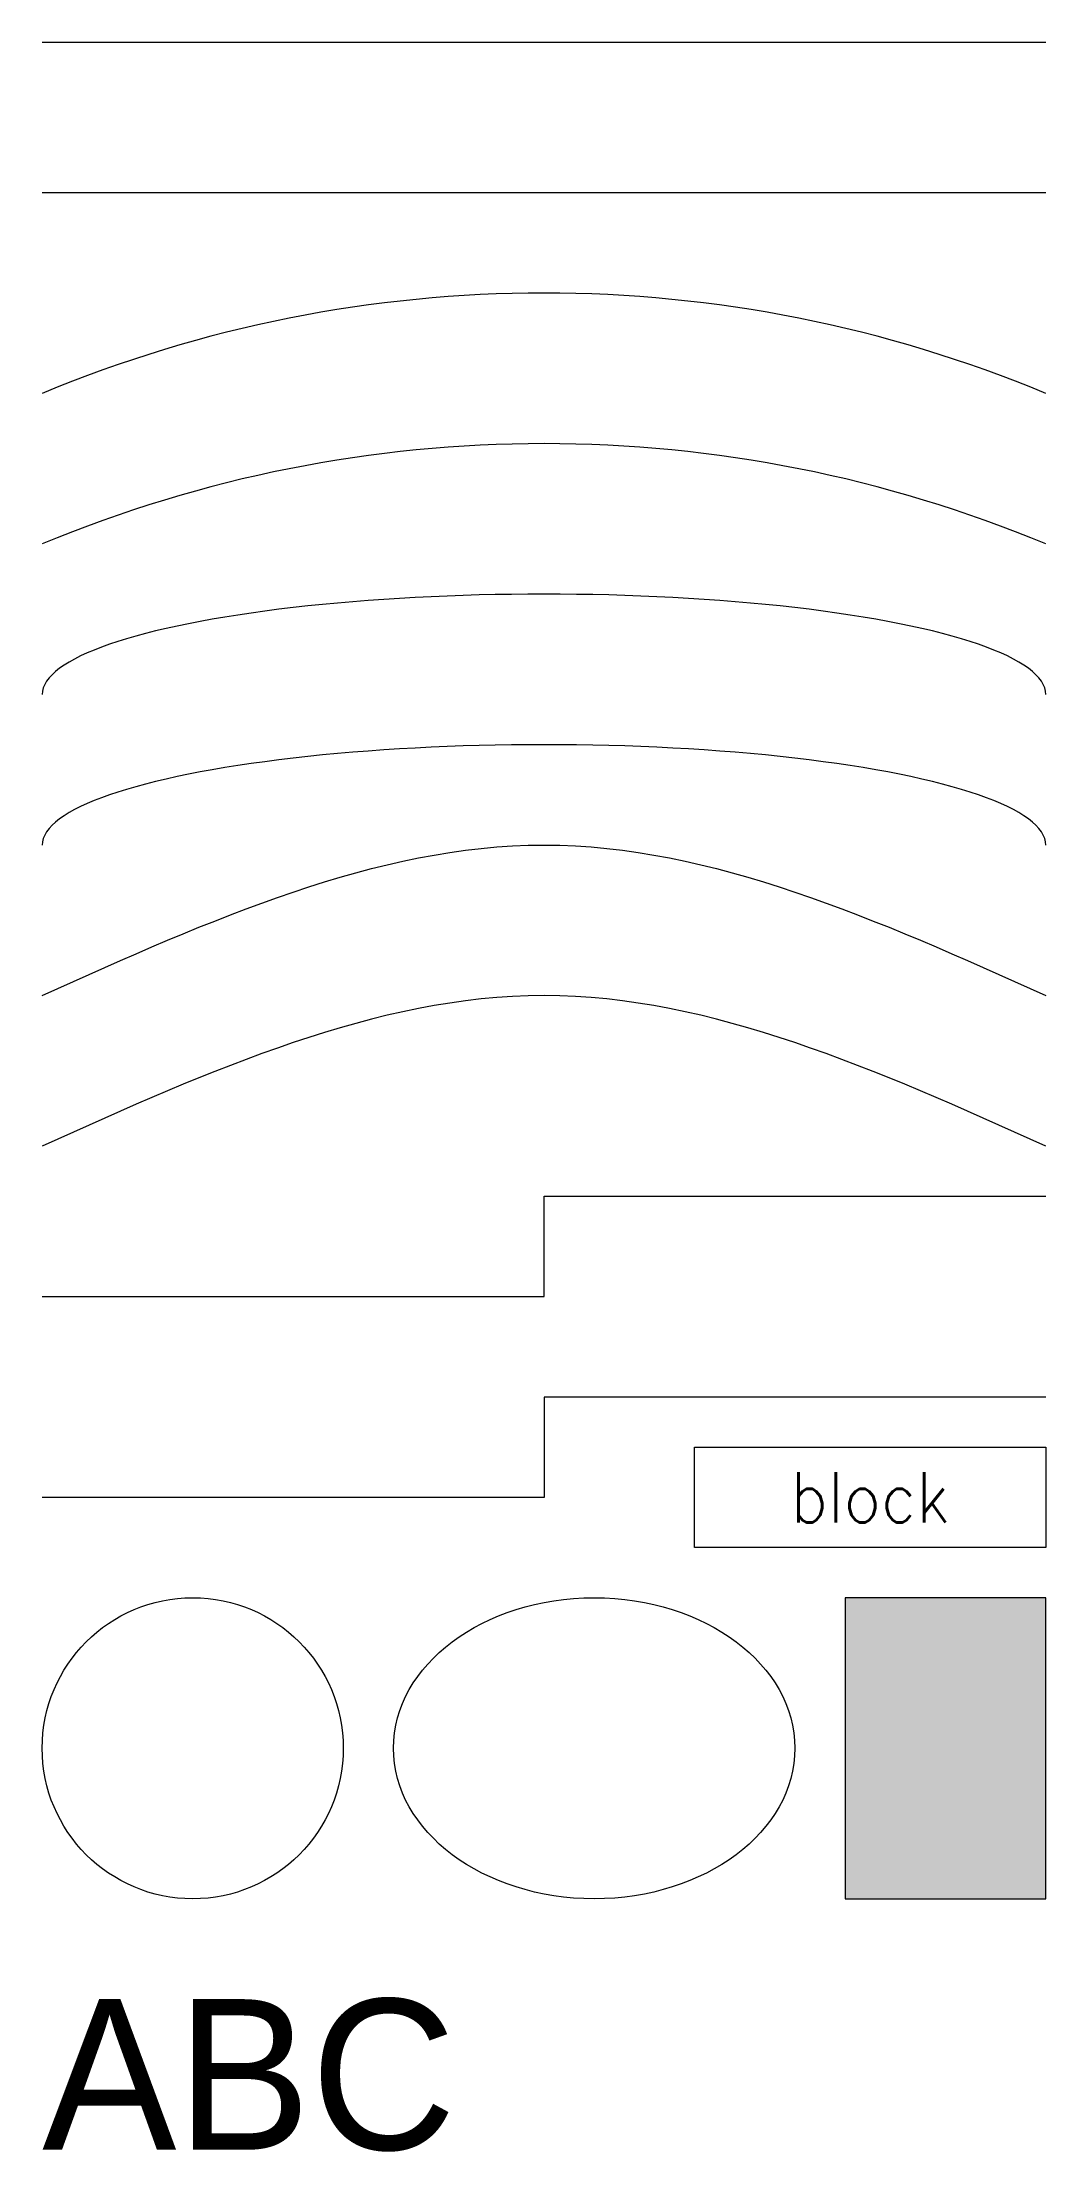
# Model space of a CAD drawing. Header units: millimetres. Extents: x 10 to 30, y 1 to 43.
import ezdxf

# ---------------------------------------------------------------- set-up
doc = ezdxf.new("R2010")
doc.units = ezdxf.units.MM
doc.layers.get('0').update_dxf_attribs({"lineweight": 5, "true_color": 0xffffff})
doc.styles.add('textstyle23', font='')
doc.styles.add('textstyle24', font='Standard')
doc.styles.get('textstyle23').set_extended_font_data('Arial')

# ---------------------------------------------------------------- blocks, each defined once
blk = doc.blocks.new('block 1')
for p, q in [((0, 2), (7, 2)), ((0, 0), (0, 2)), ((7, 2), (7, 0)), ((7, 0), (0, 0))]:
    blk.add_line(p, q)
at = {"insert": (3.5, 1), "char_height": 1, "attachment_point": 5, "style": 'textstyle24'}
blk.add_mtext('block', dxfattribs=at)

msp = doc.modelspace()

# ---------------------------------------------------------------- hatches: boundary and pattern name
msp.add_hatch(color=256).paths.add_polyline_path([(26, 12), (26, 6), (30, 6), (30, 12)], flags=0)

# ---------------------------------------------------------------- linework, layer by layer
for p, q in [((10, 43), (30, 43)), ((30, 40), (10, 40))]:
    msp.add_line(p, q)
for points in [[(10, 18), (20, 18), (20, 20), (30, 20)], [(30, 16), (20, 16), (20, 14), (10, 14)]]:
    msp.add_lwpolyline(points)
msp.add_lwpolyline([(26, 12), (26, 6), (30, 6), (30, 12)], close=True)
msp.add_circle((13, 9), 3)
for centre in [(20, 12), (20, 9)]:
    msp.add_arc(centre, 26, 67.3801, 112.6199)
for centre in [(20, 30), (20, 27)]:
    msp.add_ellipse(centre, major_axis=(10, 0), ratio=0.2, start_param=0, end_param=3.141593)
msp.add_ellipse((21, 9), major_axis=(-4, 0), ratio=0.75)
for points in [[(10, 24), (13.333, 25.5), (20, 28.5), (26.667, 25.5), (30, 24)], [(30, 21), (26.667, 22.5), (20, 25.5), (13.333, 22.5), (10, 21)]]:
    msp.add_open_spline(points, degree=3)

# ---------------------------------------------------------------- block references
msp.add_blockref('block 1', (23, 13))

# ---------------------------------------------------------------- texts
at = {"insert": (10, 4), "char_height": 3, "attachment_point": 1, "style": 'textstyle23'}
msp.add_mtext('\\fsans-serif|b0|i0|c0|p0;\\c0;ABC', dxfattribs=at)

doc.saveas('drawing.dxf')
